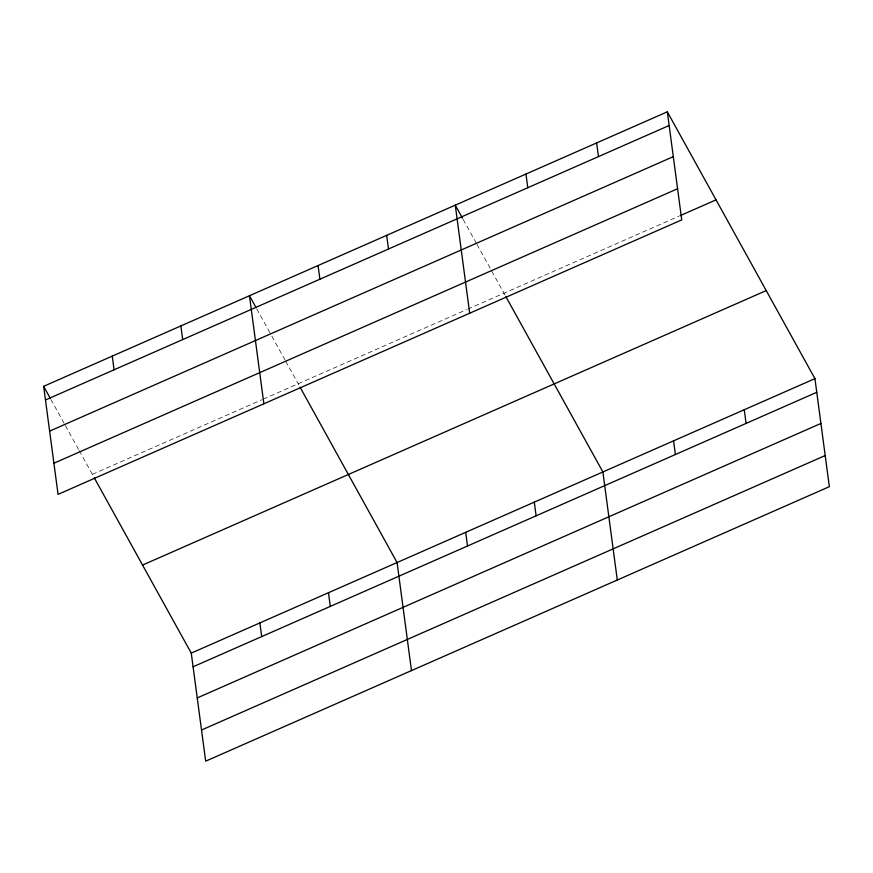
<?xml version="1.0" encoding="UTF-8"?>
<svg xmlns="http://www.w3.org/2000/svg" width="873" height="873" viewBox="0 0 873 873"><rect width="100%" height="100%" fill="white"/><g stroke="black" fill="none" stroke-linecap="round" stroke-linejoin="round"><path stroke-width="0.65" stroke-dasharray="4.37 3.27" d="M92.363 474.355L261.998 399.692M263.242 399.147L466.564 309.664M467.808 309.118L678.823 216.242M463.17 219.429L476.331 243.229M476.996 244.418L505.271 295.521M256.706 308.813L271.187 334.992M271.841 336.181L285.002 359.982M285.667 361.171L299.461 386.106M50.896 399.398L64.711 424.387M65.377 425.577L78.537 449.366M79.203 450.555L93.651 476.68"/><path stroke-width="1.31" d="M667.321 111.831L681.737 219.887L58.065 494.369L43.65 386.313L667.321 111.831L814.935 378.631L829.35 486.687L205.679 761.169L191.263 653.113L94.295 477.847M45.472 399.987L669.144 125.505M49.63 431.131L673.301 156.649M53.908 463.225L677.579 188.743M680.067 215.696L716.024 199.873M142.55 565.071L766.221 290.589M191.263 653.113L814.935 378.631M193.086 666.786L816.757 392.304M197.243 697.931L820.915 423.449M201.532 730.024L825.192 455.542M462.515 218.239L455.269 205.155L469.685 313.211M505.914 296.689L602.883 471.955L617.298 580.01M256.04 307.623L249.46 295.729L263.875 403.795M300.105 387.263L397.073 562.528L411.489 670.595M43.65 386.313L50.23 398.208M744.254 409.743L746.077 423.416M673.563 440.843L675.396 454.527M596.63 142.932L598.463 156.616M525.95 174.043L527.772 187.717M534.287 502.15L536.109 515.823M465.68 532.344L467.502 546.018M386.663 235.339L388.496 249.023M318.067 265.534L319.889 279.218M328.477 592.723L330.3 606.408M259.87 622.918L261.693 636.592M180.853 325.924L182.686 339.597M112.257 356.119L114.079 369.792"/></g></svg>
